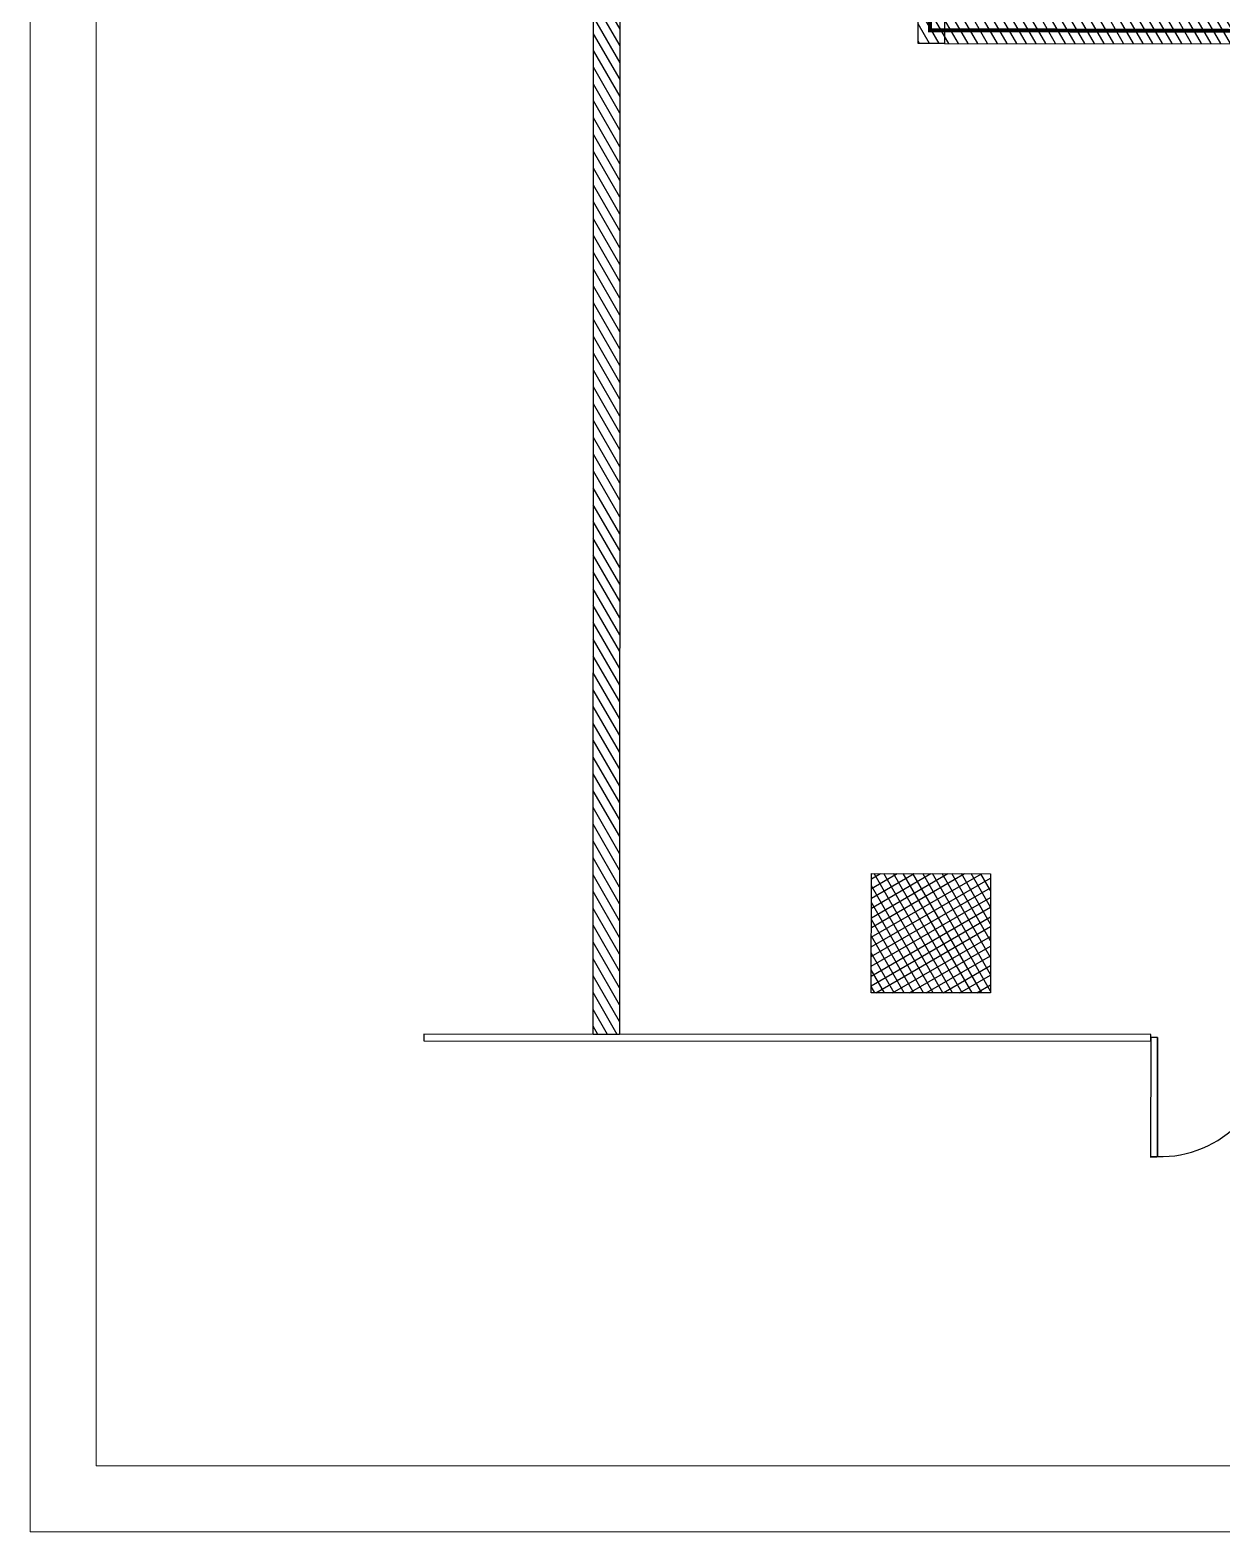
# Model space of a CAD drawing. Header units: millimetres. Extents: x 1734 to 22014, y 983 to 3953.
# Drawn here: x 1734 to 2633, y 983 to 2117 of the extents above; entities that cross this region are included whole.
import ezdxf

# ---------------------------------------------------------------- set-up
doc = ezdxf.new("R2010")
doc.units = ezdxf.units.MM
doc.linetypes.add('DASHDOT', pattern=[25.4, 12.7, -6.35, 0, -6.35])
doc.layers.add('LD_text', color=7, linetype='Continuous', lineweight=9)
for name, color, linetype in [('SURVEY_doors', 2, 'Continuous'), ('SURVEY_leaseline', 30, 'Continuous'), ('SURVEY_structures', 4, 'Continuous'), ('SURVEY_walls', 6, 'Continuous'), ('SURVEY_walls_patt', 8, 'Continuous'), ('SURVEY_window', 2, 'Continuous')]:
    doc.layers.add(name, color=color, linetype=linetype)
pattern_1 = [(299.974586, (20741.6905, 57719.2776), (5.50066907, 3.17256045), [])]

# ---------------------------------------------------------------- blocks, each defined once
blk = doc.blocks.new('a1')
at = {"layer": 'LD_text'}
for points in [[(-2100, 0), (2100, 0), (2100, -2970), (-2100, -2970)], [(-2050, -50), (2050, -50), (2050, -2920), (-2050, -2920)]]:
    blk.add_lwpolyline(points, close=True, dxfattribs=at)

msp = doc.modelspace()

# ---------------------------------------------------------------- hatches: boundary and pattern name
at = {"layer": 'SURVEY_walls_patt'}
h = msp.add_hatch(dxfattribs=at)
h.set_pattern_fill('ANSI31', color=144, scale=2, angle=-105.025414, style=0)
h.set_pattern_definition(pattern_1)
h.paths.add_polyline_path([(2159.281, 2534.777), (2199.281, 2534.759), (2199.286, 2544.761), (2179.286, 2544.77), (2179.486, 2996.931), (2159.486, 2996.94)])
h.paths.add_polyline_path([(2158.76, 1358.321), (2178.76, 1358.312), (2179.277, 2524.77), (2199.277, 2524.761), (2199.281, 2534.759), (2159.281, 2534.777)])
h = msp.add_hatch(dxfattribs=at)
h.set_pattern_fill('ANSI31', color=144, scale=2, angle=-105.025414, style=0)
h.set_pattern_definition(pattern_1)
h.paths.add_polyline_path([(2404.261, 2489.668), (2424.261, 2489.659), (2424.091, 2106.388), (2404.091, 2106.397)])
h = msp.add_hatch(dxfattribs=at)
h.set_pattern_fill('ANSI31', color=144, scale=2, angle=-105.025414, style=0)
h.set_pattern_definition(pattern_1)
edge = h.paths.add_edge_path()
edge.add_line((2424.1, 2126.388), (2424.091, 2106.388))
edge.add_line((2424.091, 2106.388), (2969.091, 2106.146))
edge.add_line((2969.091, 2106.146), (2968.774, 1391.146))
edge.add_line((2968.774, 1391.146), (2988.774, 1391.137))
edge.add_line((2988.774, 1391.137), (2989.1, 2126.137))
edge.add_line((2989.1, 2126.137), (2424.1, 2126.388))
h = msp.add_hatch(dxfattribs=at)
h.set_pattern_fill('ANSI37', color=144, scale=2, angle=-105.025414, style=0)
h.set_pattern_definition([(299.974586, (20741.6905, 57719.2776), (5.5006691, 3.17256045), []), (29.974586, (20741.6905, 57719.2776), (-3.17256045, 5.5006691), [])])
h.paths.add_polyline_path([(2458.82, 1479.644), (2458.78, 1389.644), (2368.78, 1389.684), (2368.82, 1479.684)])

# ---------------------------------------------------------------- linework, layer by layer
at = {"layer": 'SURVEY_doors', "color": 144}
for p, q in [((2579.679, 1356.006, 0), (2579.639, 1266.006, 0)), ((2584.779, 1356.004, 0), (2584.739, 1266.004, 0)), ((2579.209, 1265.784), (2584.309, 1265.781))]:
    msp.add_line(p, q, dxfattribs=at)
at = {"layer": 'SURVEY_doors', "color": 144, "elevation": 0}
msp.add_lwpolyline([(2584.739, 1266.004, 0.44516495), (2669.679, 1355.967, 0.44644424), (2754.539, 1266.074)], format="xyb", dxfattribs=at)
at = {"layer": 'SURVEY_leaseline', "color": 144, "linetype": 'DASHDOT', "ltscale": 0.02, "const_width": 3}
msp.add_lwpolyline([(4337.689, 1362.533), (4337.298, 1357.178), (4093.236, 1356.544), (2978.773, 1355.052), (2979.095, 2115.296), (2413.13, 2116.393), (2415.718, 3596.496)], dxfattribs=at)
at = {"layer": 'SURVEY_structures', "color": 144}
msp.add_lwpolyline([(2458.82, 1479.644), (2458.78, 1389.644), (2368.78, 1389.684), (2368.82, 1479.684)], close=True, dxfattribs=at)
at = {"layer": 'SURVEY_walls', "color": 144}
for points in [[(2179.496, 2996.94), (2179.286, 2544.77), (2199.286, 2544.761), (2199.277, 2524.761), (2179.277, 2524.77), (2178.76, 1358.312), (2158.76, 1358.321), (2159.486, 2996.94)], [(2404.261, 2489.668), (2424.261, 2489.659), (2424.091, 2106.388), (2404.091, 2106.397), (2404.261, 2489.668)], [(2424.1, 2126.388), (2424.091, 2106.388), (2969.091, 2106.146), (2968.774, 1391.146), (2988.774, 1391.137), (2989.1, 2126.137), (2424.1, 2126.388)]]:
    msp.add_lwpolyline(points, dxfattribs=at)
at = {"layer": 'SURVEY_window', "color": 144}
msp.add_lwpolyline([(2030.922, 1358.447), (2030.919, 1353.447), (2579.718, 1353.204), (2579.721, 1358.204), (2030.922, 1358.447)], dxfattribs=at)
at = {"layer": 'SURVEY_window', "color": 144, "elevation": 0}
msp.add_lwpolyline([(2584.779, 1356.004), (2579.679, 1356.006), (2579.639, 1266.006), (2584.739, 1266.004), (2584.779, 1356.004)], dxfattribs=at)

# ---------------------------------------------------------------- block references
msp.add_blockref('a1', (3833.729, 3952.667))

doc.saveas('drawing.dxf')
